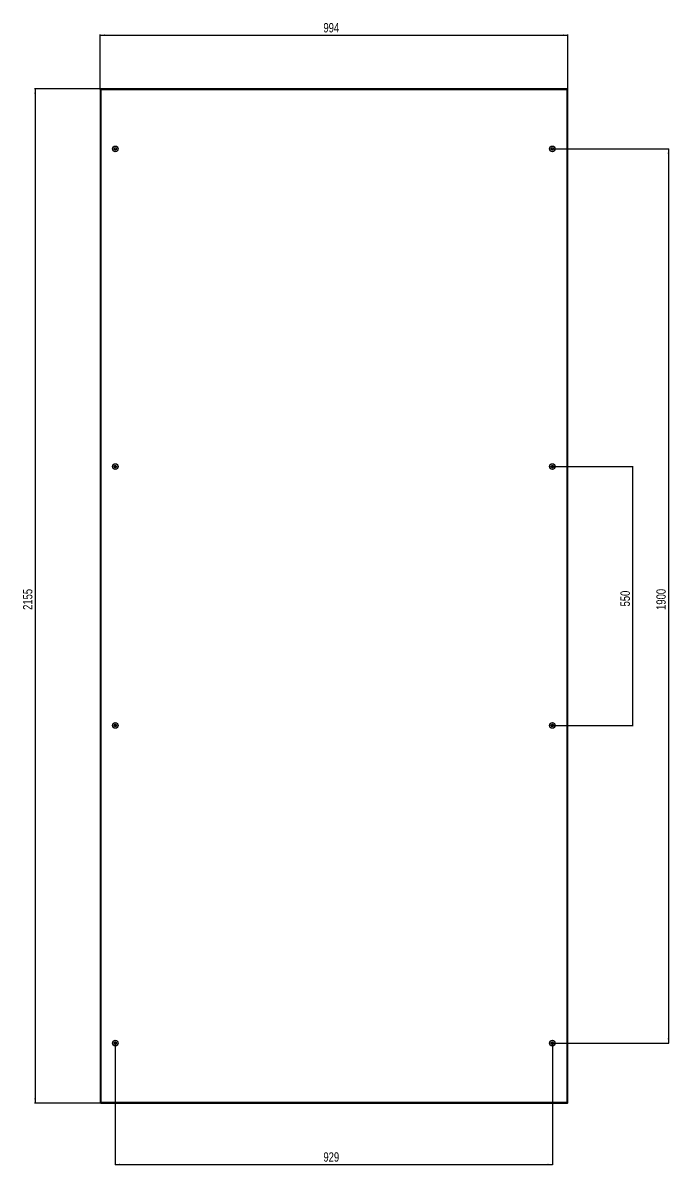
# Model space of a CAD drawing. Header units: millimetres. Extents: x -661 to 2133, y -1282 to 1206.
# Drawn here: x -661 to 713, y -1282 to 1145 of the extents above; entities that cross this region are included whole.
import ezdxf

# ---------------------------------------------------------------- set-up
doc = ezdxf.new("R2010")
doc.units = ezdxf.units.MM
doc.layers.add('FORMAT', color=7, linetype='Continuous')
doc.styles.add('SLDTEXTSTYLE0', font='TXT', dxfattribs={"width": 0.75})
doc.dimstyles.new('SLDDIMSTYLE1', dxfattribs={"dimtxt": 20, "dimasz": 10, "dimexe": 0, "dimexo": 0.0625, "dimgap": 5, "dimtad": 2, "dimdec": 1, "dimrnd": 1e-09, "dimzin": 12, "dimdsep": 46, "dimtxsty": 'SLDTEXTSTYLE0', "dimsah": 1, "dimcen": 0.09, "dimadec": 0, "dimazin": 3, "dimtfac": 1, "dimtofl": 0, "dimtmove": 0, "dimatfit": 3, "dimfxl": 0, "dimfrac": 2, "dimtolj": 1, "dimtzin": 12, "dimarcsym": 0})

# ---------------------------------------------------------------- blocks, each defined once
blk = doc.blocks.new('_D_1')
at = {"layer": 'FORMAT'}
for p, q in [((-496.8, 1004.6), (-635.8, 1004.6)), ((-634.8, 1004.6), (-634.8, -1150.4)), ((-496.8, -1150.4), (-635.8, -1150.4))]:
    blk.add_line(p, q, dxfattribs=at)
for points in [[(-634.8, 1004.6), (-636.4, 994.6), (-633.3, 994.6)], [(-634.8, -1150.4), (-633.3, -1140.4), (-636.4, -1140.4)]]:
    blk.add_solid(points, dxfattribs=at)
at = {"layer": 'FORMAT', "insert": (-660.6, -102.5), "char_height": 20, "attachment_point": 1, "rotation": 90, "style": 'SLDTEXTSTYLE0'}
blk.add_mtext('2155', dxfattribs=at)
blk = doc.blocks.new('_D_2')
at = {"layer": 'FORMAT'}
for p, q in [((-496.8, 1004.6), (-496.8, 1119.7)), ((-496.8, 1118.7), (497.2, 1118.7)), ((497.2, 1004.6), (497.2, 1119.7))]:
    blk.add_line(p, q, dxfattribs=at)
for points in [[(-496.8, 1118.7), (-486.8, 1117.2), (-486.8, 1120.3)], [(497.2, 1118.7), (487.2, 1120.3), (487.2, 1117.2)]]:
    blk.add_solid(points, dxfattribs=at)
at = {"layer": 'FORMAT', "insert": (-22, 1144.5), "char_height": 20, "attachment_point": 1, "style": 'SLDTEXTSTYLE0'}
blk.add_mtext('994', dxfattribs=at)
blk = doc.blocks.new('_D_3')
at = {"layer": 'FORMAT'}
for p, q in [((464.7, 877.1), (712.4, 877.1)), ((711.4, 877.1), (711.4, -1022.9)), ((464.7, -1022.9), (712.4, -1022.9))]:
    blk.add_line(p, q, dxfattribs=at)
for points in [[(711.4, 877.1), (709.8, 867.1), (712.9, 867.1)], [(711.4, -1022.9), (712.9, -1012.9), (709.8, -1012.9)]]:
    blk.add_solid(points, dxfattribs=at)
at = {"layer": 'FORMAT', "insert": (685.6, -102.5), "char_height": 20, "attachment_point": 1, "rotation": 90, "style": 'SLDTEXTSTYLE0'}
blk.add_mtext('1900', dxfattribs=at)
blk = doc.blocks.new('_D_4')
at = {"layer": 'FORMAT'}
for p, q in [((-464.3, -1023), (-464.3, -1281.6)), ((464.7, -1023), (464.7, -1281.6)), ((-464.3, -1280.6), (464.7, -1280.6))]:
    blk.add_line(p, q, dxfattribs=at)
for points in [[(-464.3, -1280.6), (-454.3, -1282.1), (-454.3, -1279.1)], [(464.7, -1280.6), (454.7, -1279.1), (454.7, -1282.1)]]:
    blk.add_solid(points, dxfattribs=at)
at = {"layer": 'FORMAT', "insert": (-22, -1254.8), "char_height": 20, "attachment_point": 1, "style": 'SLDTEXTSTYLE0'}
blk.add_mtext('929', dxfattribs=at)
blk = doc.blocks.new('_D_5')
at = {"layer": 'FORMAT'}
for p, q in [((464.7, 202.1), (636.2, 202.1)), ((635.2, 202.1), (635.2, -347.9)), ((464.7, -347.9), (636.2, -347.9))]:
    blk.add_line(p, q, dxfattribs=at)
for points in [[(635.2, 202.1), (633.7, 192.1), (636.7, 192.1)], [(635.2, -347.9), (636.7, -337.9), (633.7, -337.9)]]:
    blk.add_solid(points, dxfattribs=at)
at = {"layer": 'FORMAT', "insert": (609.4, -95.1), "char_height": 20, "attachment_point": 1, "rotation": 90, "style": 'SLDTEXTSTYLE0'}
blk.add_mtext('550', dxfattribs=at)

msp = doc.modelspace()

# ---------------------------------------------------------------- linework, layer by layer
at = {"color": 7, "linetype": 'Continuous', "lineweight": 25}
for p, q in [((-496.81, 1004.56), (-496.81, -1150.44)), ((-496.81, 1004.56), (-495.31, 1004.56)), ((-495.12, 1004.56), (-495.31, 1004.56)), ((-495.11, 1003.45), (-495.11, 1004.56)), ((495.49, 1004.56), (-495.11, 1004.56)), ((495.49, 1003.44), (495.49, 1004.56)), ((495.69, 1004.56), (495.49, 1004.56)), ((495.69, 1004.56), (497.19, 1004.56)), ((497.19, -1150.44), (497.19, 1004.56)), ((-495.31, -1150.44), (-496.81, -1150.44)), ((-495.31, -1150.44), (-495.11, -1150.44)), ((-495.11, -1149.33), (-495.11, -1150.44)), ((-495.11, -1150.44), (495.49, -1150.44)), ((495.49, -1149.33), (495.49, -1150.44)), ((495.49, -1150.44), (495.69, -1150.44)), ((497.19, -1150.44), (495.69, -1150.44))]:
    msp.add_line(p, q, dxfattribs=at)
at = {"color": 8, "linetype": 'Continuous', "lineweight": 18}
for p, q in [((-494.71, 1002.46), (-494.71, -1148.34)), ((495.09, 1002.46), (-494.71, 1002.46)), ((495.09, -1148.34), (495.09, 1002.46)), ((-494.71, -1148.34), (495.09, -1148.34))]:
    msp.add_line(p, q, dxfattribs=at)
at = {"color": 7, "linetype": 'Continuous', "lineweight": 25}
for centre, radius in [((-464.31, 877.06), 6), ((-464.31, 877.06), 5.78), ((-464.31, 877.06), 1.85), ((464.69, 877.06), 6), ((464.69, 877.06), 5.78), ((464.69, 877.06), 1.85), ((-464.31, 202.06), 6), ((-464.31, 202.06), 5.78), ((-464.31, 202.06), 1.85), ((464.69, 202.06), 6), ((464.69, 202.06), 5.78), ((464.69, 202.06), 1.85), ((-464.31, -347.94), 6), ((-464.31, -347.94), 5.78), ((-464.31, -347.94), 1.85), ((464.69, -347.94), 6), ((464.69, -347.94), 5.78), ((464.69, -347.94), 1.85), ((-464.31, -1022.94), 6), ((-464.31, -1022.94), 5.78), ((464.69, -1022.94), 6), ((464.69, -1022.94), 5.78), ((-464.31, -1022.94), 1.85), ((464.69, -1022.94), 1.85)]:
    msp.add_circle(centre, radius, dxfattribs=at)
for points, knots in [([(-494.71, 1002.46), (-494.99, 1002.63), (-495.26, 1002.8), (-495.77, 1003.16), (-496, 1003.33), (-496.39, 1003.68), (-496.55, 1003.85), (-496.76, 1004.21), (-496.81, 1004.38), (-496.81, 1004.56)], [0, 0, 0, 0, 0.25, 0.25, 0.5, 0.5, 0.75, 0.75, 1, 1, 1, 1]), ([(-494.71, 1002.46), (-494.87, 1002.81), (-495.03, 1003.16), (-495.25, 1003.86), (-495.31, 1004.2), (-495.31, 1004.56)], [0, 0, 0, 0, 0.5, 0.5, 1, 1, 1, 1]), ([(-495.11, 1004.56), (-495.08, 1004.56), (-495.05, 1004.5), (-494.98, 1004.29), (-494.95, 1004.14), (-494.88, 1003.75), (-494.85, 1003.51), (-494.78, 1003.01), (-494.75, 1002.73), (-494.71, 1002.46)], [0, 0, 0, 0, 0.25, 0.25, 0.5, 0.5, 0.75, 0.75, 1, 1, 1, 1]), ([(495.09, 1002.46), (495.12, 1002.73), (495.15, 1003.01), (495.22, 1003.51), (495.25, 1003.75), (495.32, 1004.14), (495.35, 1004.29), (495.42, 1004.5), (495.45, 1004.56), (495.49, 1004.56)], [0, 0, 0, 0, 0.25, 0.25, 0.5, 0.5, 0.75, 0.75, 1, 1, 1, 1]), ([(497.19, 1004.56), (497.19, 1004.38), (497.13, 1004.21), (496.92, 1003.86), (496.77, 1003.68), (496.38, 1003.33), (496.15, 1003.16), (495.64, 1002.81), (495.36, 1002.63), (495.09, 1002.46)], [0, 0, 0, 0, 0.25, 0.25, 0.5, 0.5, 0.75, 0.75, 1, 1, 1, 1]), ([(495.69, 1004.56), (495.69, 1004.2), (495.62, 1003.86), (495.4, 1003.15), (495.24, 1002.81), (495.09, 1002.46)], [0, 0, 0, 0, 0.5, 0.5, 1, 1, 1, 1]), ([(-463.28, 879.66), (-463.29, 879.66), (-463.31, 879.67), (-463.37, 879.65), (-463.49, 879.58), (-463.79, 879.32), (-464.2, 878.97), (-464.82, 878.85), (-465.31, 879.01), (-465.67, 879.18), (-465.89, 879.26), (-465.98, 879.28), (-466.03, 879.27), (-466.06, 879.25), (-466.07, 879.22), (-466.09, 879.16), (-466.07, 878.89), (-465.96, 878.43), (-465.96, 877.71), (-466.45, 877.2), (-466.85, 876.94), (-467.05, 876.76), (-467.08, 876.7), (-467.09, 876.67), (-467.08, 876.63), (-467.06, 876.6), (-467.03, 876.58), (-466.96, 876.53), (-466.75, 876.45), (-466.39, 876.32), (-465.92, 876.1), (-465.55, 875.59), (-465.49, 875.05), (-465.45, 874.66), (-465.41, 874.52), (-465.38, 874.47), (-465.35, 874.45), (-465.31, 874.45), (-465.26, 874.46), (-465.13, 874.54), (-464.84, 874.79), (-464.43, 875.14), (-463.81, 875.26), (-463.31, 875.1), (-462.96, 874.94), (-462.73, 874.85), (-462.64, 874.84), (-462.6, 874.84), (-462.57, 874.86), (-462.55, 874.89), (-462.54, 874.96), (-462.56, 875.22), (-462.67, 875.69), (-462.66, 876.4), (-462.18, 876.92), (-461.78, 877.18), (-461.58, 877.36), (-461.55, 877.42), (-461.54, 877.45), (-461.55, 877.48), (-461.57, 877.51), (-461.6, 877.54), (-461.67, 877.58), (-461.88, 877.67), (-462.24, 877.79), (-462.71, 878.01), (-463.08, 878.52), (-463.13, 879.06), (-463.17, 879.45), (-463.21, 879.59), (-463.25, 879.64), (-463.27, 879.65), (-463.28, 879.66)], [0, 0, 0, 0, 0.0020087, 0.00442, 0.0093647, 0.0255282, 0.0677053, 0.0957862, 0.1246456, 0.1503415, 0.1605194, 0.1633943, 0.1656965, 0.1672448, 0.1688741, 0.1707699, 0.1786058, 0.2119941, 0.2499945, 0.2879948, 0.3213831, 0.329219, 0.3311148, 0.3327441, 0.3342924, 0.3362166, 0.3385353, 0.3413178, 0.349662, 0.3753578, 0.4042173, 0.4322982, 0.4744753, 0.4906388, 0.4966691, 0.49844, 0.5, 0.5020087, 0.50442, 0.5093647, 0.5255282, 0.5677053, 0.5957862, 0.6246456, 0.6503415, 0.6605194, 0.6633943, 0.6656965, 0.6672448, 0.6688741, 0.6707699, 0.6786058, 0.7119941, 0.7499945, 0.7879948, 0.8213831, 0.829219, 0.8311148, 0.8327441, 0.8342924, 0.8362166, 0.8385353, 0.8413178, 0.849662, 0.8753578, 0.9042173, 0.9322982, 0.9744753, 0.9906388, 0.9966691, 0.99844, 1, 1, 1, 1]), ([(463.65, 879.66), (463.64, 879.65), (463.61, 879.64), (463.59, 879.58), (463.55, 879.45), (463.51, 879.06), (463.45, 878.52), (463.08, 878.01), (462.61, 877.79), (462.24, 877.66), (462.02, 877.57), (461.95, 877.51), (461.92, 877.48), (461.91, 877.45), (461.92, 877.42), (461.95, 877.36), (462.15, 877.18), (462.55, 876.92), (463.04, 876.4), (463.04, 875.69), (462.93, 875.22), (462.91, 874.96), (462.93, 874.89), (462.94, 874.86), (462.97, 874.84), (463.01, 874.84), (463.05, 874.84), (463.13, 874.86), (463.34, 874.94), (463.69, 875.1), (464.18, 875.26), (464.8, 875.14), (465.21, 874.79), (465.51, 874.53), (465.64, 874.46), (465.7, 874.45), (465.73, 874.45), (465.76, 874.48), (465.79, 874.53), (465.83, 874.67), (465.87, 875.05), (465.92, 875.59), (466.29, 876.1), (466.76, 876.32), (467.13, 876.45), (467.35, 876.54), (467.43, 876.6), (467.45, 876.63), (467.46, 876.67), (467.45, 876.7), (467.42, 876.76), (467.22, 876.94), (466.82, 877.2), (466.34, 877.71), (466.33, 878.43), (466.44, 878.89), (466.46, 879.16), (466.45, 879.22), (466.43, 879.25), (466.4, 879.27), (466.37, 879.28), (466.32, 879.27), (466.24, 879.26), (466.03, 879.17), (465.69, 879.01), (465.19, 878.86), (464.57, 878.97), (464.16, 879.32), (463.86, 879.58), (463.74, 879.65), (463.68, 879.66), (463.66, 879.66), (463.65, 879.66)], [0, 0, 0, 0, 0.0020087, 0.00442, 0.0093647, 0.0255282, 0.0677053, 0.0957862, 0.1246456, 0.1503415, 0.1605194, 0.1633943, 0.1656965, 0.1672448, 0.1688741, 0.1707699, 0.1786058, 0.2119941, 0.2499945, 0.2879948, 0.3213831, 0.329219, 0.3311148, 0.3327441, 0.3342924, 0.3362166, 0.3385353, 0.3413178, 0.349662, 0.3753578, 0.4042173, 0.4322982, 0.4744753, 0.4906388, 0.4966691, 0.49844, 0.5, 0.5020087, 0.50442, 0.5093647, 0.5255282, 0.5677053, 0.5957862, 0.6246456, 0.6503415, 0.6605194, 0.6633943, 0.6656965, 0.6672448, 0.6688741, 0.6707699, 0.6786058, 0.7119941, 0.7499945, 0.7879948, 0.8213831, 0.829219, 0.8311148, 0.8327441, 0.8342924, 0.8362166, 0.8385353, 0.8413178, 0.849662, 0.8753578, 0.9042173, 0.9322982, 0.9744753, 0.9906388, 0.9966691, 0.99844, 1, 1, 1, 1]), ([(-463.28, 204.66), (-463.29, 204.66), (-463.31, 204.67), (-463.37, 204.65), (-463.49, 204.58), (-463.79, 204.32), (-464.2, 203.97), (-464.82, 203.85), (-465.31, 204.01), (-465.67, 204.18), (-465.89, 204.26), (-465.98, 204.28), (-466.03, 204.27), (-466.06, 204.25), (-466.07, 204.22), (-466.09, 204.16), (-466.07, 203.89), (-465.96, 203.43), (-465.96, 202.71), (-466.45, 202.2), (-466.85, 201.94), (-467.05, 201.76), (-467.08, 201.7), (-467.09, 201.67), (-467.08, 201.63), (-467.06, 201.6), (-467.03, 201.58), (-466.96, 201.53), (-466.75, 201.45), (-466.39, 201.32), (-465.92, 201.1), (-465.55, 200.59), (-465.49, 200.05), (-465.45, 199.66), (-465.41, 199.52), (-465.38, 199.47), (-465.35, 199.45), (-465.31, 199.45), (-465.26, 199.46), (-465.13, 199.54), (-464.84, 199.79), (-464.43, 200.14), (-463.81, 200.26), (-463.31, 200.1), (-462.96, 199.94), (-462.73, 199.85), (-462.64, 199.84), (-462.6, 199.84), (-462.57, 199.86), (-462.55, 199.89), (-462.54, 199.96), (-462.56, 200.22), (-462.67, 200.69), (-462.66, 201.4), (-462.18, 201.92), (-461.78, 202.18), (-461.58, 202.36), (-461.55, 202.42), (-461.54, 202.45), (-461.55, 202.48), (-461.57, 202.51), (-461.6, 202.54), (-461.67, 202.58), (-461.88, 202.67), (-462.24, 202.79), (-462.71, 203.01), (-463.08, 203.52), (-463.13, 204.06), (-463.17, 204.45), (-463.21, 204.59), (-463.25, 204.64), (-463.27, 204.65), (-463.28, 204.66)], [0, 0, 0, 0, 0.00200873, 0.00442003, 0.00936469, 0.02552819, 0.06770529, 0.09578618, 0.12464563, 0.1503415, 0.16051935, 0.16339425, 0.16569651, 0.16724481, 0.16887414, 0.1707699, 0.17860577, 0.21199411, 0.24999446, 0.2879948, 0.32138314, 0.32921901, 0.33111477, 0.3327441, 0.3342924, 0.33621663, 0.33853534, 0.3413178, 0.34966197, 0.37535784, 0.40421729, 0.43229818, 0.47447528, 0.49063878, 0.4966691, 0.49844005, 0.5, 0.50200873, 0.50442003, 0.50936469, 0.52552819, 0.56770529, 0.59578618, 0.62464563, 0.6503415, 0.66051935, 0.66339425, 0.66569651, 0.66724481, 0.66887414, 0.6707699, 0.67860577, 0.71199411, 0.74999446, 0.7879948, 0.82138314, 0.82921901, 0.83111477, 0.8327441, 0.8342924, 0.83621663, 0.83853534, 0.8413178, 0.84966197, 0.87535784, 0.90421729, 0.93229818, 0.97447528, 0.99063878, 0.9966691, 0.99844005, 1, 1, 1, 1]), ([(463.65, 204.66), (463.64, 204.65), (463.61, 204.64), (463.59, 204.58), (463.55, 204.45), (463.51, 204.06), (463.45, 203.52), (463.08, 203.01), (462.61, 202.79), (462.24, 202.66), (462.02, 202.57), (461.95, 202.51), (461.92, 202.48), (461.91, 202.45), (461.92, 202.42), (461.95, 202.36), (462.15, 202.18), (462.55, 201.92), (463.04, 201.4), (463.04, 200.69), (462.93, 200.22), (462.91, 199.96), (462.93, 199.89), (462.94, 199.86), (462.97, 199.84), (463.01, 199.84), (463.05, 199.84), (463.13, 199.86), (463.34, 199.94), (463.69, 200.1), (464.18, 200.26), (464.8, 200.14), (465.21, 199.79), (465.51, 199.53), (465.64, 199.46), (465.7, 199.45), (465.73, 199.45), (465.76, 199.48), (465.79, 199.53), (465.83, 199.67), (465.87, 200.05), (465.92, 200.59), (466.29, 201.1), (466.76, 201.32), (467.13, 201.45), (467.35, 201.54), (467.43, 201.6), (467.45, 201.63), (467.46, 201.67), (467.45, 201.7), (467.42, 201.76), (467.22, 201.94), (466.82, 202.2), (466.34, 202.71), (466.33, 203.43), (466.44, 203.89), (466.46, 204.16), (466.45, 204.22), (466.43, 204.25), (466.4, 204.27), (466.37, 204.28), (466.32, 204.27), (466.24, 204.26), (466.03, 204.17), (465.69, 204.01), (465.19, 203.86), (464.57, 203.97), (464.16, 204.32), (463.86, 204.58), (463.74, 204.65), (463.68, 204.66), (463.66, 204.66), (463.65, 204.66)], [0, 0, 0, 0, 0.0020087, 0.00442, 0.0093647, 0.0255282, 0.0677053, 0.0957862, 0.1246456, 0.1503415, 0.1605194, 0.1633943, 0.1656965, 0.1672448, 0.1688741, 0.1707699, 0.1786058, 0.2119941, 0.2499945, 0.2879948, 0.3213831, 0.329219, 0.3311148, 0.3327441, 0.3342924, 0.3362166, 0.3385353, 0.3413178, 0.349662, 0.3753578, 0.4042173, 0.4322982, 0.4744753, 0.4906388, 0.4966691, 0.49844, 0.5, 0.5020087, 0.50442, 0.5093647, 0.5255282, 0.5677053, 0.5957862, 0.6246456, 0.6503415, 0.6605194, 0.6633943, 0.6656965, 0.6672448, 0.6688741, 0.6707699, 0.6786058, 0.7119941, 0.7499945, 0.7879948, 0.8213831, 0.829219, 0.8311148, 0.8327441, 0.8342924, 0.8362166, 0.8385353, 0.8413178, 0.849662, 0.8753578, 0.9042173, 0.9322982, 0.9744753, 0.9906388, 0.9966691, 0.99844, 1, 1, 1, 1]), ([(-463.28, -350.54), (-463.26, -350.54), (-463.24, -350.52), (-463.21, -350.47), (-463.17, -350.33), (-463.13, -349.95), (-463.08, -349.41), (-462.71, -348.9), (-462.24, -348.68), (-461.87, -348.55), (-461.65, -348.46), (-461.57, -348.4), (-461.55, -348.37), (-461.54, -348.33), (-461.55, -348.3), (-461.58, -348.24), (-461.78, -348.06), (-462.18, -347.8), (-462.66, -347.29), (-462.67, -346.57), (-462.56, -346.11), (-462.54, -345.84), (-462.55, -345.78), (-462.57, -345.75), (-462.6, -345.73), (-462.63, -345.72), (-462.68, -345.73), (-462.76, -345.74), (-462.97, -345.83), (-463.31, -345.99), (-463.81, -346.14), (-464.43, -346.03), (-464.84, -345.67), (-465.14, -345.42), (-465.26, -345.35), (-465.32, -345.34), (-465.35, -345.34), (-465.38, -345.36), (-465.41, -345.41), (-465.45, -345.55), (-465.49, -345.94), (-465.55, -346.48), (-465.92, -346.99), (-466.39, -347.21), (-466.76, -347.34), (-466.98, -347.43), (-467.05, -347.49), (-467.08, -347.52), (-467.09, -347.55), (-467.08, -347.58), (-467.05, -347.64), (-466.85, -347.82), (-466.45, -348.08), (-465.96, -348.6), (-465.96, -349.31), (-466.07, -349.78), (-466.09, -350.04), (-466.07, -350.11), (-466.06, -350.14), (-466.03, -350.16), (-465.99, -350.16), (-465.95, -350.16), (-465.87, -350.14), (-465.66, -350.06), (-465.31, -349.9), (-464.82, -349.74), (-464.2, -349.86), (-463.79, -350.21), (-463.49, -350.47), (-463.36, -350.54), (-463.3, -350.55), (-463.28, -350.55), (-463.28, -350.54)], [0, 0, 0, 0, 0.0020087, 0.00442, 0.0093647, 0.0255282, 0.0677053, 0.0957862, 0.1246456, 0.1503415, 0.1605194, 0.1633943, 0.1656965, 0.1672448, 0.1688741, 0.1707699, 0.1786058, 0.2119941, 0.2499945, 0.2879948, 0.3213831, 0.329219, 0.3311148, 0.3327441, 0.3342924, 0.3362166, 0.3385353, 0.3413178, 0.349662, 0.3753578, 0.4042173, 0.4322982, 0.4744753, 0.4906388, 0.4966691, 0.49844, 0.5, 0.5020087, 0.50442, 0.5093647, 0.5255282, 0.5677053, 0.5957862, 0.6246456, 0.6503415, 0.6605194, 0.6633943, 0.6656965, 0.6672448, 0.6688741, 0.6707699, 0.6786058, 0.7119941, 0.7499945, 0.7879948, 0.8213831, 0.829219, 0.8311148, 0.8327441, 0.8342924, 0.8362166, 0.8385353, 0.8413178, 0.849662, 0.8753578, 0.9042173, 0.9322982, 0.9744753, 0.9906388, 0.9966691, 0.99844, 1, 1, 1, 1]), ([(463.65, -350.54), (463.66, -350.55), (463.69, -350.55), (463.74, -350.54), (463.87, -350.46), (464.16, -350.21), (464.57, -349.86), (465.19, -349.74), (465.69, -349.9), (466.04, -350.06), (466.27, -350.15), (466.36, -350.16), (466.4, -350.16), (466.43, -350.14), (466.45, -350.11), (466.46, -350.04), (466.44, -349.78), (466.33, -349.31), (466.34, -348.6), (466.82, -348.08), (467.22, -347.82), (467.42, -347.64), (467.45, -347.58), (467.46, -347.55), (467.45, -347.52), (467.43, -347.49), (467.4, -347.46), (467.33, -347.42), (467.12, -347.33), (466.76, -347.21), (466.29, -346.99), (465.92, -346.48), (465.87, -345.94), (465.83, -345.55), (465.79, -345.4), (465.75, -345.36), (465.72, -345.34), (465.69, -345.34), (465.63, -345.35), (465.5, -345.42), (465.21, -345.68), (464.8, -346.03), (464.18, -346.15), (463.69, -345.99), (463.33, -345.82), (463.11, -345.74), (463.02, -345.72), (462.97, -345.73), (462.94, -345.75), (462.93, -345.78), (462.91, -345.84), (462.93, -346.11), (463.04, -346.57), (463.04, -347.29), (462.55, -347.8), (462.15, -348.06), (461.95, -348.24), (461.92, -348.3), (461.91, -348.33), (461.92, -348.37), (461.94, -348.4), (461.97, -348.42), (462.04, -348.47), (462.25, -348.55), (462.61, -348.68), (463.08, -348.9), (463.45, -349.41), (463.51, -349.95), (463.55, -350.34), (463.59, -350.48), (463.62, -350.53), (463.64, -350.54), (463.65, -350.54)], [0, 0, 0, 0, 0.00200873, 0.00442003, 0.00936469, 0.02552819, 0.06770529, 0.09578618, 0.12464563, 0.1503415, 0.16051935, 0.16339425, 0.16569651, 0.16724481, 0.16887414, 0.1707699, 0.17860577, 0.21199411, 0.24999446, 0.2879948, 0.32138314, 0.32921901, 0.33111477, 0.3327441, 0.3342924, 0.33621663, 0.33853534, 0.3413178, 0.34966197, 0.37535784, 0.40421729, 0.43229818, 0.47447528, 0.49063878, 0.4966691, 0.49844005, 0.5, 0.50200873, 0.50442003, 0.50936469, 0.52552819, 0.56770529, 0.59578618, 0.62464563, 0.6503415, 0.66051935, 0.66339425, 0.66569651, 0.66724481, 0.66887414, 0.6707699, 0.67860577, 0.71199411, 0.74999446, 0.7879948, 0.82138314, 0.82921901, 0.83111477, 0.8327441, 0.8342924, 0.83621663, 0.83853534, 0.8413178, 0.84966197, 0.87535784, 0.90421729, 0.93229818, 0.97447528, 0.99063878, 0.9966691, 0.99844005, 1, 1, 1, 1]), ([(-463.28, -1025.54), (-463.26, -1025.54), (-463.24, -1025.52), (-463.21, -1025.47), (-463.17, -1025.33), (-463.13, -1024.95), (-463.08, -1024.41), (-462.71, -1023.9), (-462.24, -1023.68), (-461.87, -1023.55), (-461.65, -1023.46), (-461.57, -1023.4), (-461.55, -1023.37), (-461.54, -1023.33), (-461.55, -1023.3), (-461.58, -1023.24), (-461.78, -1023.06), (-462.18, -1022.8), (-462.66, -1022.29), (-462.67, -1021.57), (-462.56, -1021.11), (-462.54, -1020.84), (-462.55, -1020.78), (-462.57, -1020.75), (-462.6, -1020.73), (-462.63, -1020.72), (-462.68, -1020.73), (-462.76, -1020.74), (-462.97, -1020.83), (-463.31, -1020.99), (-463.81, -1021.14), (-464.43, -1021.03), (-464.84, -1020.67), (-465.14, -1020.42), (-465.26, -1020.35), (-465.32, -1020.34), (-465.35, -1020.34), (-465.38, -1020.36), (-465.41, -1020.41), (-465.45, -1020.55), (-465.49, -1020.94), (-465.55, -1021.48), (-465.92, -1021.99), (-466.39, -1022.21), (-466.76, -1022.34), (-466.98, -1022.43), (-467.05, -1022.49), (-467.08, -1022.52), (-467.09, -1022.55), (-467.08, -1022.58), (-467.05, -1022.64), (-466.85, -1022.82), (-466.45, -1023.08), (-465.96, -1023.6), (-465.96, -1024.31), (-466.07, -1024.78), (-466.09, -1025.04), (-466.07, -1025.11), (-466.06, -1025.14), (-466.03, -1025.16), (-465.99, -1025.16), (-465.95, -1025.16), (-465.87, -1025.14), (-465.66, -1025.06), (-465.31, -1024.9), (-464.82, -1024.74), (-464.2, -1024.86), (-463.79, -1025.21), (-463.49, -1025.47), (-463.36, -1025.54), (-463.3, -1025.55), (-463.28, -1025.55), (-463.28, -1025.54)], [0, 0, 0, 0, 0.0020087, 0.00442, 0.0093647, 0.0255282, 0.0677053, 0.0957862, 0.1246456, 0.1503415, 0.1605194, 0.1633943, 0.1656965, 0.1672448, 0.1688741, 0.1707699, 0.1786058, 0.2119941, 0.2499945, 0.2879948, 0.3213831, 0.329219, 0.3311148, 0.3327441, 0.3342924, 0.3362166, 0.3385353, 0.3413178, 0.349662, 0.3753578, 0.4042173, 0.4322982, 0.4744753, 0.4906388, 0.4966691, 0.49844, 0.5, 0.5020087, 0.50442, 0.5093647, 0.5255282, 0.5677053, 0.5957862, 0.6246456, 0.6503415, 0.6605194, 0.6633943, 0.6656965, 0.6672448, 0.6688741, 0.6707699, 0.6786058, 0.7119941, 0.7499945, 0.7879948, 0.8213831, 0.829219, 0.8311148, 0.8327441, 0.8342924, 0.8362166, 0.8385353, 0.8413178, 0.849662, 0.8753578, 0.9042173, 0.9322982, 0.9744753, 0.9906388, 0.9966691, 0.99844, 1, 1, 1, 1]), ([(463.65, -1025.54), (463.66, -1025.55), (463.69, -1025.55), (463.74, -1025.54), (463.87, -1025.46), (464.16, -1025.21), (464.57, -1024.86), (465.19, -1024.74), (465.69, -1024.9), (466.04, -1025.06), (466.27, -1025.15), (466.36, -1025.16), (466.4, -1025.16), (466.43, -1025.14), (466.45, -1025.11), (466.46, -1025.04), (466.44, -1024.78), (466.33, -1024.31), (466.34, -1023.6), (466.82, -1023.08), (467.22, -1022.82), (467.42, -1022.64), (467.45, -1022.58), (467.46, -1022.55), (467.45, -1022.52), (467.43, -1022.49), (467.4, -1022.46), (467.33, -1022.42), (467.12, -1022.33), (466.76, -1022.21), (466.29, -1021.99), (465.92, -1021.48), (465.87, -1020.94), (465.83, -1020.55), (465.79, -1020.4), (465.75, -1020.36), (465.72, -1020.34), (465.69, -1020.34), (465.63, -1020.35), (465.5, -1020.42), (465.21, -1020.68), (464.8, -1021.03), (464.18, -1021.15), (463.69, -1020.99), (463.33, -1020.82), (463.11, -1020.74), (463.02, -1020.72), (462.97, -1020.73), (462.94, -1020.75), (462.93, -1020.78), (462.91, -1020.84), (462.93, -1021.11), (463.04, -1021.57), (463.04, -1022.29), (462.55, -1022.8), (462.15, -1023.06), (461.95, -1023.24), (461.92, -1023.3), (461.91, -1023.33), (461.92, -1023.37), (461.94, -1023.4), (461.97, -1023.42), (462.04, -1023.47), (462.25, -1023.55), (462.61, -1023.68), (463.08, -1023.9), (463.45, -1024.41), (463.51, -1024.95), (463.55, -1025.34), (463.59, -1025.48), (463.62, -1025.53), (463.64, -1025.54), (463.65, -1025.54)], [0, 0, 0, 0, 0.0020087, 0.00442, 0.0093647, 0.0255282, 0.0677053, 0.0957862, 0.1246456, 0.1503415, 0.1605194, 0.1633943, 0.1656965, 0.1672448, 0.1688741, 0.1707699, 0.1786058, 0.2119941, 0.2499945, 0.2879948, 0.3213831, 0.329219, 0.3311148, 0.3327441, 0.3342924, 0.3362166, 0.3385353, 0.3413178, 0.349662, 0.3753578, 0.4042173, 0.4322982, 0.4744753, 0.4906388, 0.4966691, 0.49844, 0.5, 0.5020087, 0.50442, 0.5093647, 0.5255282, 0.5677053, 0.5957862, 0.6246456, 0.6503415, 0.6605194, 0.6633943, 0.6656965, 0.6672448, 0.6688741, 0.6707699, 0.6786058, 0.7119941, 0.7499945, 0.7879948, 0.8213831, 0.829219, 0.8311148, 0.8327441, 0.8342924, 0.8362166, 0.8385353, 0.8413178, 0.849662, 0.8753578, 0.9042173, 0.9322982, 0.9744753, 0.9906388, 0.9966691, 0.99844, 1, 1, 1, 1]), ([(-496.81, -1150.44), (-496.81, -1150.27), (-496.76, -1150.09), (-496.55, -1149.74), (-496.39, -1149.57), (-496, -1149.22), (-495.77, -1149.04), (-495.26, -1148.69), (-494.99, -1148.52), (-494.71, -1148.34)], [0, 0, 0, 0, 0.25, 0.25, 0.5, 0.5, 0.75, 0.75, 1, 1, 1, 1]), ([(-495.31, -1150.44), (-495.31, -1150.27), (-495.3, -1150.09), (-495.24, -1149.74), (-495.19, -1149.57), (-495.08, -1149.22), (-495.02, -1149.04), (-494.87, -1148.69), (-494.79, -1148.52), (-494.71, -1148.34)], [0, 0, 0, 0, 0.25, 0.25, 0.5, 0.5, 0.75, 0.75, 1, 1, 1, 1]), ([(-494.71, -1148.34), (-494.75, -1148.62), (-494.78, -1148.89), (-494.85, -1149.4), (-494.88, -1149.63), (-494.95, -1150.02), (-494.98, -1150.18), (-495.05, -1150.39), (-495.08, -1150.44), (-495.11, -1150.44)], [0, 0, 0, 0, 0.25, 0.25, 0.5, 0.5, 0.75, 0.75, 1, 1, 1, 1]), ([(495.49, -1150.44), (495.45, -1150.44), (495.42, -1150.39), (495.35, -1150.18), (495.32, -1150.02), (495.25, -1149.63), (495.22, -1149.4), (495.15, -1148.89), (495.12, -1148.62), (495.09, -1148.34)], [0, 0, 0, 0, 0.25, 0.25, 0.5, 0.5, 0.75, 0.75, 1, 1, 1, 1]), ([(495.09, -1148.34), (495.36, -1148.52), (495.63, -1148.69), (496.15, -1149.04), (496.38, -1149.22), (496.77, -1149.57), (496.92, -1149.74), (497.13, -1150.09), (497.19, -1150.27), (497.19, -1150.44)], [0, 0, 0, 0, 0.25, 0.25, 0.5, 0.5, 0.75, 0.75, 1, 1, 1, 1]), ([(495.09, -1148.34), (495.24, -1148.7), (495.4, -1149.04), (495.62, -1149.75), (495.69, -1150.09), (495.69, -1150.44)], [0, 0, 0, 0, 0.5, 0.5, 1, 1, 1, 1])]:
    msp.add_open_spline(points, degree=3, knots=knots, dxfattribs=at)

# ---------------------------------------------------------------- dimensions: what is measured, and where the dimension line sits
at = {"layer": 'FORMAT'}
for base, p1, p2, picture, middle in [((497.19, 1118.72), (-496.81, 1004.56), (497.19, 1004.56), '_D_2', (0.19, 1118.72)), ((464.69, -1280.61), (-464.31, -1022.94), (464.69, -1022.94), '_D_4', (0.19, -1280.61))]:
    dim = msp.add_linear_dim(base=base, p1=p1, p2=p2, dimstyle='SLDDIMSTYLE1', dxfattribs=at)
    dim.commit()
    dim.dimension.update_dxf_attribs({"geometry": picture, "text_midpoint": middle, "dimtype": 160})
for base, p1, p2, picture, middle in [((-634.82, -1150.44), (-496.81, 1004.56), (-496.81, -1150.44), '_D_1', (-634.82, -72.94)), ((711.36, -1022.94), (464.69, 877.06), (464.69, -1022.94), '_D_3', (711.36, -72.94)), ((635.19, -347.94), (464.69, 202.06), (464.69, -347.94), '_D_5', (635.19, -72.94))]:
    dim = msp.add_linear_dim(base=base, p1=p1, p2=p2, angle=90, dimstyle='SLDDIMSTYLE1', dxfattribs=at)
    dim.commit()
    dim.dimension.update_dxf_attribs({"geometry": picture, "text_midpoint": middle, "dimtype": 160})

doc.saveas('drawing.dxf')
